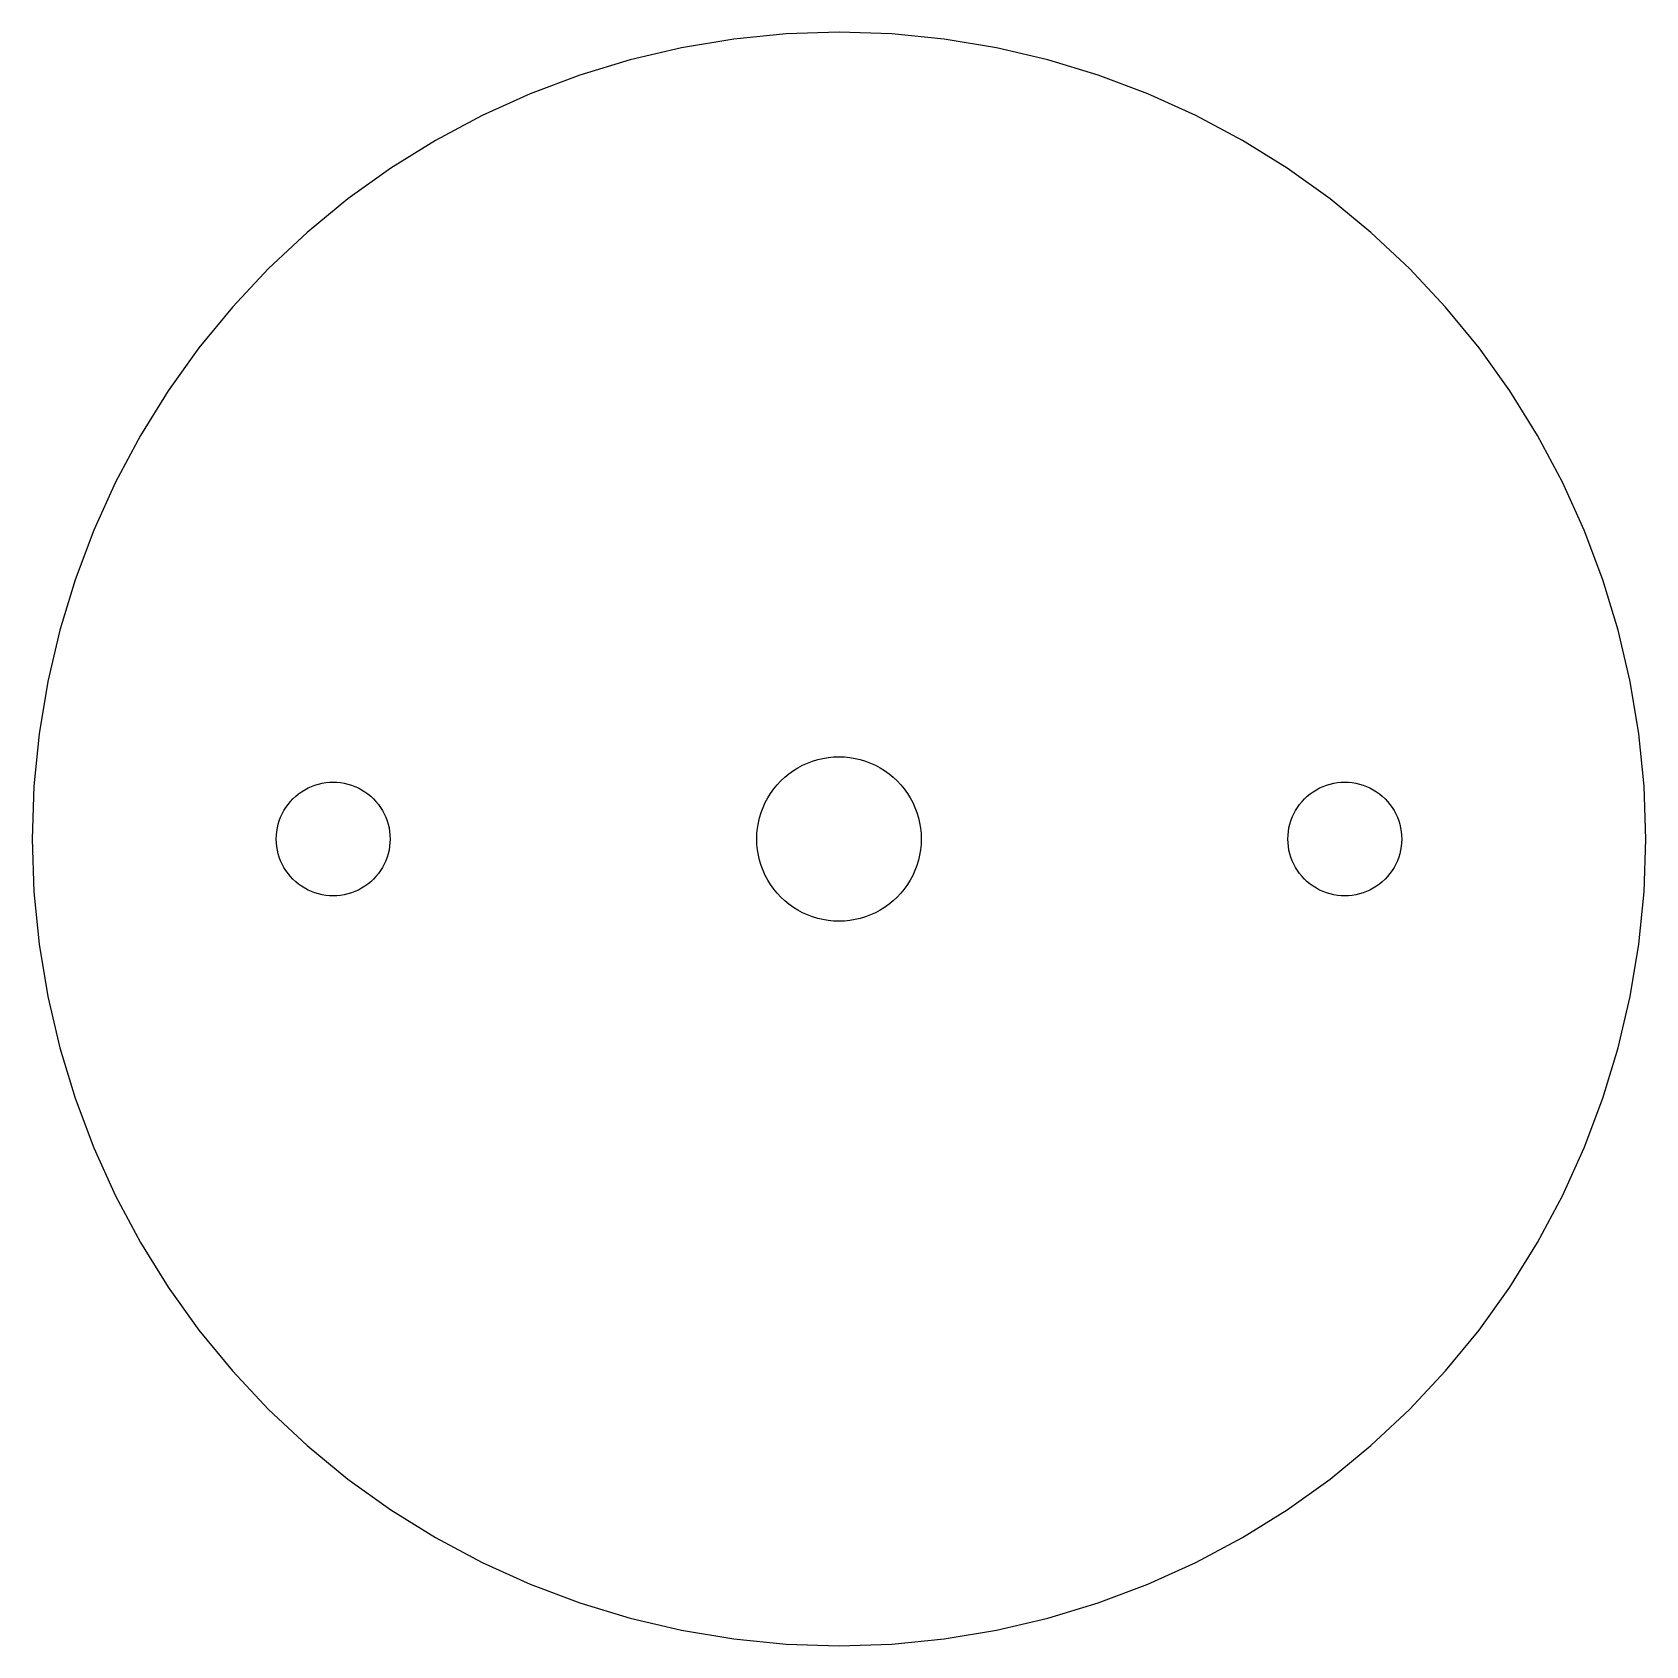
# Model space of a CAD drawing. Header units: metres. Extents: x -31.9 to 31.9, y -31.9 to 31.9.
import ezdxf

# ---------------------------------------------------------------- set-up
doc = ezdxf.new("R2010")
doc.units = ezdxf.units.M

msp = doc.modelspace()

# ---------------------------------------------------------------- linework, layer by layer
for p, q in [((0, 31.9), (-2.08635, 31.8317)), ((2.08635, 31.8317), (0, 31.9)), ((-6.22337, 31.287), (-8.25632, 30.813)), ((-4.16377, 31.6271), (-6.22337, 31.287)), ((-2.08635, 31.8317), (-4.16377, 31.6271)), ((4.16377, 31.6271), (2.08635, 31.8317)), ((6.22337, 31.287), (4.16377, 31.6271)), ((8.25632, 30.813), (6.22337, 31.287)), ((-8.25632, 30.813), (-10.2539, 30.2071)), ((10.2539, 30.2071), (8.25632, 30.813)), ((-10.2539, 30.2071), (-12.2076, 29.4718)), ((12.2076, 29.4718), (10.2539, 30.2071)), ((-12.2076, 29.4718), (-14.109, 28.6102)), ((14.109, 28.6102), (12.2076, 29.4718)), ((-14.109, 28.6102), (-15.95, 27.6262)), ((15.95, 27.6262), (14.109, 28.6102)), ((-15.95, 27.6262), (-17.7227, 26.5239)), ((17.7227, 26.5239), (15.95, 27.6262)), ((-17.7227, 26.5239), (-19.4195, 25.308)), ((19.4195, 25.308), (17.7227, 26.5239)), ((-19.4195, 25.308), (-21.0331, 23.9837)), ((21.0331, 23.9837), (19.4195, 25.308)), ((-21.0331, 23.9837), (-22.5567, 22.5567)), ((22.5567, 22.5567), (21.0331, 23.9837)), ((-22.5567, 22.5567), (-23.9837, 21.0331)), ((23.9837, 21.0331), (22.5567, 22.5567)), ((-23.9837, 21.0331), (-25.308, 19.4195)), ((25.308, 19.4195), (23.9837, 21.0331)), ((-25.308, 19.4195), (-26.5239, 17.7227)), ((26.5239, 17.7227), (25.308, 19.4195)), ((-26.5239, 17.7227), (-27.6262, 15.95)), ((27.6262, 15.95), (26.5239, 17.7227)), ((-27.6262, 15.95), (-28.6102, 14.109)), ((28.6102, 14.109), (27.6262, 15.95)), ((-28.6102, 14.109), (-29.4718, 12.2076)), ((29.4718, 12.2076), (28.6102, 14.109)), ((-29.4718, 12.2076), (-30.2071, 10.2539)), ((30.2071, 10.2539), (29.4718, 12.2076)), ((-30.2071, 10.2539), (-30.813, 8.25632)), ((30.813, 8.25632), (30.2071, 10.2539)), ((-30.813, 8.25632), (-31.287, 6.22337)), ((31.287, 6.22337), (30.813, 8.25632)), ((-31.287, 6.22337), (-31.6271, 4.16377)), ((31.6271, 4.16377), (31.287, 6.22337)), ((-31.6271, 4.16377), (-31.8317, 2.08635)), ((31.8317, 2.08635), (31.6271, 4.16377)), ((-0.634033, 3.18755), (-0.42421, 3.22218)), ((-0.42421, 3.22218), (-0.212555, 3.24303)), ((-0.212555, 3.24303), (0, 3.25)), ((0, 3.25), (0.212555, 3.24303)), ((0.212555, 3.24303), (0.42421, 3.22218)), ((0.42421, 3.22218), (0.634033, 3.18755)), ((-2.14287, 2.44347), (-1.97847, 2.57838)), ((-1.97847, 2.57838), (-1.8056, 2.70227)), ((-1.8056, 2.70227), (-1.625, 2.81458)), ((-1.625, 2.81458), (-1.43742, 2.91483)), ((-1.43742, 2.91483), (-1.24371, 3.00259)), ((-1.24371, 3.00259), (-1.04468, 3.07751)), ((-1.04468, 3.07751), (-0.841156, 3.13925)), ((-0.841156, 3.13925), (-0.634033, 3.18755)), ((0.634033, 3.18755), (0.841156, 3.13925)), ((0.841156, 3.13925), (1.04468, 3.07751)), ((1.04468, 3.07751), (1.24371, 3.00259)), ((1.24371, 3.00259), (1.43742, 2.91483)), ((1.43742, 2.91483), (1.625, 2.81458)), ((1.625, 2.81458), (1.8056, 2.70227)), ((1.8056, 2.70227), (1.97847, 2.57838)), ((1.97847, 2.57838), (2.14287, 2.44347)), ((-31.8317, 2.08635), (-31.9, 0)), ((-21.25, 1.8708), (-21.125, 1.94855)), ((-21.125, 1.94855), (-20.9951, 2.01796)), ((-20.9951, 2.01796), (-20.861, 2.07872)), ((-20.861, 2.07872), (-20.7232, 2.13058)), ((-20.7232, 2.13058), (-20.5823, 2.17332)), ((-20.5823, 2.17332), (-20.4389, 2.20676)), ((-20.4389, 2.20676), (-20.2937, 2.23074)), ((-20.2937, 2.23074), (-20.1472, 2.24518)), ((-20.1472, 2.24518), (-20, 2.25)), ((-20, 2.25), (-19.8528, 2.24518)), ((-19.8528, 2.24518), (-19.7063, 2.23074)), ((-19.7063, 2.23074), (-19.561, 2.20676)), ((-19.561, 2.20676), (-19.4176, 2.17332)), ((-19.4176, 2.17332), (-19.2767, 2.13058)), ((-19.2767, 2.13058), (-19.139, 2.07872)), ((-19.139, 2.07872), (-19.0048, 2.01796)), ((-19.0048, 2.01796), (-18.875, 1.94855)), ((-18.875, 1.94855), (-18.75, 1.8708)), ((-2.70227, 1.8056), (-2.57838, 1.97847)), ((-2.57838, 1.97847), (-2.44347, 2.14287)), ((-2.44347, 2.14287), (-2.2981, 2.2981)), ((-2.2981, 2.2981), (-2.14287, 2.44347)), ((2.14287, 2.44347), (2.2981, 2.2981)), ((2.2981, 2.2981), (2.44347, 2.14287)), ((2.44347, 2.14287), (2.57838, 1.97847)), ((2.57838, 1.97847), (2.70227, 1.8056)), ((18.75, 1.8708), (18.875, 1.94855)), ((18.875, 1.94855), (19.0048, 2.01796)), ((19.0048, 2.01796), (19.139, 2.07872)), ((19.139, 2.07872), (19.2767, 2.13058)), ((19.2767, 2.13058), (19.4176, 2.17332)), ((19.4176, 2.17332), (19.561, 2.20676)), ((19.561, 2.20676), (19.7063, 2.23074)), ((19.7063, 2.23074), (19.8528, 2.24518)), ((19.8528, 2.24518), (20, 2.25)), ((20, 2.25), (20.1472, 2.24518)), ((20.1472, 2.24518), (20.2937, 2.23074)), ((20.2937, 2.23074), (20.4389, 2.20676)), ((20.4389, 2.20676), (20.5823, 2.17332)), ((20.5823, 2.17332), (20.7232, 2.13058)), ((20.7232, 2.13058), (20.861, 2.07872)), ((20.861, 2.07872), (20.9951, 2.01796)), ((20.9951, 2.01796), (21.125, 1.94855)), ((21.125, 1.94855), (21.25, 1.8708)), ((31.9, 0), (31.8317, 2.08635)), ((-21.8708, 1.25003), (-21.785, 1.36971)), ((-21.785, 1.36971), (-21.6916, 1.48352)), ((-21.6916, 1.48352), (-21.591, 1.59099)), ((-21.591, 1.59099), (-21.4835, 1.69164)), ((-21.4835, 1.69164), (-21.3697, 1.78503)), ((-21.3697, 1.78503), (-21.25, 1.8708)), ((-18.75, 1.8708), (-18.6303, 1.78503)), ((-18.6303, 1.78503), (-18.5165, 1.69164)), ((-18.5165, 1.69164), (-18.409, 1.59099)), ((-18.409, 1.59099), (-18.3083, 1.48352)), ((-18.3083, 1.48352), (-18.215, 1.36971)), ((-18.215, 1.36971), (-18.1292, 1.25003)), ((-3.00259, 1.24371), (-2.91483, 1.43742)), ((-2.91483, 1.43742), (-2.81458, 1.625)), ((-2.81458, 1.625), (-2.70227, 1.8056)), ((2.70227, 1.8056), (2.81458, 1.625)), ((2.81458, 1.625), (2.91483, 1.43742)), ((2.91483, 1.43742), (3.00259, 1.24371)), ((18.1292, 1.25003), (18.215, 1.36971)), ((18.215, 1.36971), (18.3083, 1.48352)), ((18.3083, 1.48352), (18.409, 1.59099)), ((18.409, 1.59099), (18.5165, 1.69164)), ((18.5165, 1.69164), (18.6303, 1.78503)), ((18.6303, 1.78503), (18.75, 1.8708)), ((21.25, 1.8708), (21.3697, 1.78503)), ((21.3697, 1.78503), (21.4835, 1.69164)), ((21.4835, 1.69164), (21.591, 1.59099)), ((21.591, 1.59099), (21.6916, 1.48352)), ((21.6916, 1.48352), (21.785, 1.36971)), ((21.785, 1.36971), (21.8708, 1.25003)), ((-22.1733, 0.582336), (-22.1306, 0.723236)), ((-22.1306, 0.723236), (-22.0787, 0.861023)), ((-22.0787, 0.861023), (-22.018, 0.995148)), ((-22.018, 0.995148), (-21.9485, 1.125)), ((-21.9485, 1.125), (-21.8708, 1.25003)), ((-18.1292, 1.25003), (-18.0514, 1.125)), ((-18.0514, 1.125), (-17.982, 0.995148)), ((-17.982, 0.995148), (-17.9213, 0.861023)), ((-17.9213, 0.861023), (-17.8694, 0.723236)), ((-17.8694, 0.723236), (-17.8267, 0.582336)), ((-3.18755, 0.634033), (-3.13925, 0.841156)), ((-3.13925, 0.841156), (-3.07751, 1.04468)), ((-3.07751, 1.04468), (-3.00259, 1.24371)), ((3.00259, 1.24371), (3.07751, 1.04468)), ((3.07751, 1.04468), (3.13925, 0.841156)), ((3.13925, 0.841156), (3.18755, 0.634033)), ((17.8267, 0.582336), (17.8694, 0.723236)), ((17.8694, 0.723236), (17.9213, 0.861023)), ((17.9213, 0.861023), (17.982, 0.995148)), ((17.982, 0.995148), (18.0514, 1.125)), ((18.0514, 1.125), (18.1292, 1.25003)), ((21.8708, 1.25003), (21.9485, 1.125)), ((21.9485, 1.125), (22.018, 0.995148)), ((22.018, 0.995148), (22.0787, 0.861023)), ((22.0787, 0.861023), (22.1306, 0.723236)), ((22.1306, 0.723236), (22.1733, 0.582336)), ((-31.9, 0), (-31.8317, -2.08635)), ((-22.25, 0), (-22.2452, 0.147156)), ((-22.2452, -0.147156), (-22.25, 0)), ((-22.2452, 0.147156), (-22.2307, 0.293671)), ((-22.2307, 0.293671), (-22.2068, 0.43895)), ((-22.2068, 0.43895), (-22.1733, 0.582336)), ((-17.8267, 0.582336), (-17.7932, 0.43895)), ((-17.7932, 0.43895), (-17.7692, 0.293671)), ((-17.7692, 0.293671), (-17.7548, 0.147156)), ((-17.7548, 0.147156), (-17.75, 0)), ((-17.75, 0), (-17.7548, -0.147156)), ((-3.25, 0), (-3.24303, 0.212555)), ((-3.24303, -0.212555), (-3.25, 0)), ((-3.24303, 0.212555), (-3.22218, 0.42421)), ((-3.22218, 0.42421), (-3.18755, 0.634033)), ((3.18755, 0.634033), (3.22218, 0.42421)), ((3.22218, 0.42421), (3.24303, 0.212555)), ((3.24303, 0.212555), (3.25, 0)), ((3.25, 0), (3.24303, -0.212555)), ((17.75, 0), (17.7548, 0.147156)), ((17.7548, -0.147156), (17.75, 0)), ((17.7548, 0.147156), (17.7692, 0.293671)), ((17.7692, 0.293671), (17.7932, 0.43895)), ((17.7932, 0.43895), (17.8267, 0.582336)), ((22.1733, 0.582336), (22.2068, 0.43895)), ((22.2068, 0.43895), (22.2307, 0.293671)), ((22.2307, 0.293671), (22.2452, 0.147156)), ((22.2452, 0.147156), (22.25, 0)), ((22.25, 0), (22.2452, -0.147156)), ((31.8317, -2.08635), (31.9, 0)), ((-22.2307, -0.293671), (-22.2452, -0.147156)), ((-22.2068, -0.43895), (-22.2307, -0.293671)), ((-22.1733, -0.582336), (-22.2068, -0.43895)), ((-22.1306, -0.723236), (-22.1733, -0.582336)), ((-17.8267, -0.582336), (-17.8694, -0.723236)), ((-17.7932, -0.43895), (-17.8267, -0.582336)), ((-17.7692, -0.293671), (-17.7932, -0.43895)), ((-17.7548, -0.147156), (-17.7692, -0.293671)), ((-3.22218, -0.42421), (-3.24303, -0.212555)), ((-3.18755, -0.634033), (-3.22218, -0.42421)), ((-3.13925, -0.841156), (-3.18755, -0.634033)), ((3.18755, -0.634033), (3.13925, -0.841156)), ((3.22218, -0.42421), (3.18755, -0.634033)), ((3.24303, -0.212555), (3.22218, -0.42421)), ((17.7692, -0.293671), (17.7548, -0.147156)), ((17.7932, -0.43895), (17.7692, -0.293671)), ((17.8267, -0.582336), (17.7932, -0.43895)), ((17.8694, -0.723236), (17.8267, -0.582336)), ((22.1733, -0.582336), (22.1306, -0.723236)), ((22.2068, -0.43895), (22.1733, -0.582336)), ((22.2307, -0.293671), (22.2068, -0.43895)), ((22.2452, -0.147156), (22.2307, -0.293671)), ((-22.0787, -0.861023), (-22.1306, -0.723236)), ((-22.018, -0.995148), (-22.0787, -0.861023)), ((-21.9485, -1.125), (-22.018, -0.995148)), ((-21.8708, -1.25003), (-21.9485, -1.125)), ((-21.785, -1.36971), (-21.8708, -1.25003)), ((-18.1292, -1.25003), (-18.215, -1.36971)), ((-18.0514, -1.125), (-18.1292, -1.25003)), ((-17.982, -0.995148), (-18.0514, -1.125)), ((-17.9213, -0.861023), (-17.982, -0.995148)), ((-17.8694, -0.723236), (-17.9213, -0.861023)), ((-3.07751, -1.04468), (-3.13925, -0.841156)), ((-3.00259, -1.24371), (-3.07751, -1.04468)), ((-2.91483, -1.43742), (-3.00259, -1.24371)), ((3.00259, -1.24371), (2.91483, -1.43742)), ((3.07751, -1.04468), (3.00259, -1.24371)), ((3.13925, -0.841156), (3.07751, -1.04468)), ((17.9213, -0.861023), (17.8694, -0.723236)), ((17.982, -0.995148), (17.9213, -0.861023)), ((18.0514, -1.125), (17.982, -0.995148)), ((18.1292, -1.25003), (18.0514, -1.125)), ((18.215, -1.36971), (18.1292, -1.25003)), ((21.8708, -1.25003), (21.785, -1.36971)), ((21.9485, -1.125), (21.8708, -1.25003)), ((22.018, -0.995148), (21.9485, -1.125)), ((22.0787, -0.861023), (22.018, -0.995148)), ((22.1306, -0.723236), (22.0787, -0.861023)), ((-21.6916, -1.48352), (-21.785, -1.36971)), ((-21.591, -1.59099), (-21.6916, -1.48352)), ((-21.4835, -1.69164), (-21.591, -1.59099)), ((-21.3697, -1.78503), (-21.4835, -1.69164)), ((-21.25, -1.8708), (-21.3697, -1.78503)), ((-21.125, -1.94855), (-21.25, -1.8708)), ((-18.75, -1.8708), (-18.875, -1.94855)), ((-18.6303, -1.78503), (-18.75, -1.8708)), ((-18.5165, -1.69164), (-18.6303, -1.78503)), ((-18.409, -1.59099), (-18.5165, -1.69164)), ((-18.3083, -1.48352), (-18.409, -1.59099)), ((-18.215, -1.36971), (-18.3083, -1.48352)), ((-2.81458, -1.625), (-2.91483, -1.43742)), ((-2.70227, -1.8056), (-2.81458, -1.625)), ((-2.57838, -1.97847), (-2.70227, -1.8056)), ((2.70227, -1.8056), (2.57838, -1.97847)), ((2.81458, -1.625), (2.70227, -1.8056)), ((2.91483, -1.43742), (2.81458, -1.625)), ((18.3083, -1.48352), (18.215, -1.36971)), ((18.409, -1.59099), (18.3083, -1.48352)), ((18.5165, -1.69164), (18.409, -1.59099)), ((18.6303, -1.78503), (18.5165, -1.69164)), ((18.75, -1.8708), (18.6303, -1.78503)), ((18.875, -1.94855), (18.75, -1.8708)), ((21.25, -1.8708), (21.125, -1.94855)), ((21.3697, -1.78503), (21.25, -1.8708)), ((21.4835, -1.69164), (21.3697, -1.78503)), ((21.591, -1.59099), (21.4835, -1.69164)), ((21.6916, -1.48352), (21.591, -1.59099)), ((21.785, -1.36971), (21.6916, -1.48352)), ((-31.8317, -2.08635), (-31.6271, -4.16377)), ((-20.9951, -2.01796), (-21.125, -1.94855)), ((-20.861, -2.07872), (-20.9951, -2.01796)), ((-20.7232, -2.13058), (-20.861, -2.07872)), ((-20.5823, -2.17332), (-20.7232, -2.13058)), ((-20.4389, -2.20676), (-20.5823, -2.17332)), ((-20.2937, -2.23074), (-20.4389, -2.20676)), ((-20.1472, -2.24518), (-20.2937, -2.23074)), ((-20, -2.25), (-20.1472, -2.24518)), ((-19.8528, -2.24518), (-20, -2.25)), ((-19.7063, -2.23074), (-19.8528, -2.24518)), ((-19.561, -2.20676), (-19.7063, -2.23074)), ((-19.4176, -2.17332), (-19.561, -2.20676)), ((-19.2767, -2.13058), (-19.4176, -2.17332)), ((-19.139, -2.07872), (-19.2767, -2.13058)), ((-19.0048, -2.01796), (-19.139, -2.07872)), ((-18.875, -1.94855), (-19.0048, -2.01796)), ((-2.44347, -2.14287), (-2.57838, -1.97847)), ((-2.2981, -2.2981), (-2.44347, -2.14287)), ((-2.14287, -2.44347), (-2.2981, -2.2981)), ((-1.97847, -2.57838), (-2.14287, -2.44347)), ((2.14287, -2.44347), (1.97847, -2.57838)), ((2.2981, -2.2981), (2.14287, -2.44347)), ((2.44347, -2.14287), (2.2981, -2.2981)), ((2.57838, -1.97847), (2.44347, -2.14287)), ((19.0048, -2.01796), (18.875, -1.94855)), ((19.139, -2.07872), (19.0048, -2.01796)), ((19.2767, -2.13058), (19.139, -2.07872)), ((19.4176, -2.17332), (19.2767, -2.13058)), ((19.561, -2.20676), (19.4176, -2.17332)), ((19.7063, -2.23074), (19.561, -2.20676)), ((19.8528, -2.24518), (19.7063, -2.23074)), ((20, -2.25), (19.8528, -2.24518)), ((20.1472, -2.24518), (20, -2.25)), ((20.2937, -2.23074), (20.1472, -2.24518)), ((20.4389, -2.20676), (20.2937, -2.23074)), ((20.5823, -2.17332), (20.4389, -2.20676)), ((20.7232, -2.13058), (20.5823, -2.17332)), ((20.861, -2.07872), (20.7232, -2.13058)), ((20.9951, -2.01796), (20.861, -2.07872)), ((21.125, -1.94855), (20.9951, -2.01796)), ((31.6271, -4.16377), (31.8317, -2.08635)), ((-1.8056, -2.70227), (-1.97847, -2.57838)), ((-1.625, -2.81458), (-1.8056, -2.70227)), ((-1.43742, -2.91483), (-1.625, -2.81458)), ((-1.24371, -3.00259), (-1.43742, -2.91483)), ((-1.04468, -3.07751), (-1.24371, -3.00259)), ((-0.841156, -3.13925), (-1.04468, -3.07751)), ((-0.634033, -3.18755), (-0.841156, -3.13925)), ((-0.42421, -3.22218), (-0.634033, -3.18755)), ((0.634033, -3.18755), (0.42421, -3.22218)), ((0.841156, -3.13925), (0.634033, -3.18755)), ((1.04468, -3.07751), (0.841156, -3.13925)), ((1.24371, -3.00259), (1.04468, -3.07751)), ((1.43742, -2.91483), (1.24371, -3.00259)), ((1.625, -2.81458), (1.43742, -2.91483)), ((1.8056, -2.70227), (1.625, -2.81458)), ((1.97847, -2.57838), (1.8056, -2.70227)), ((-0.212555, -3.24303), (-0.42421, -3.22218)), ((0, -3.25), (-0.212555, -3.24303)), ((0.212555, -3.24303), (0, -3.25)), ((0.42421, -3.22218), (0.212555, -3.24303)), ((-31.6271, -4.16377), (-31.287, -6.22337)), ((31.287, -6.22337), (31.6271, -4.16377)), ((-31.287, -6.22337), (-30.813, -8.25632)), ((30.813, -8.25632), (31.287, -6.22337)), ((-30.813, -8.25632), (-30.2071, -10.2539)), ((30.2071, -10.2539), (30.813, -8.25632)), ((-30.2071, -10.2539), (-29.4718, -12.2076)), ((29.4718, -12.2076), (30.2071, -10.2539)), ((-29.4718, -12.2076), (-28.6102, -14.109)), ((28.6102, -14.109), (29.4718, -12.2076)), ((-28.6102, -14.109), (-27.6262, -15.95)), ((27.6262, -15.95), (28.6102, -14.109)), ((-27.6262, -15.95), (-26.5239, -17.7227)), ((26.5239, -17.7227), (27.6262, -15.95)), ((-26.5239, -17.7227), (-25.308, -19.4195)), ((25.308, -19.4195), (26.5239, -17.7227)), ((-25.308, -19.4195), (-23.9837, -21.0331)), ((23.9837, -21.0331), (25.308, -19.4195)), ((-23.9837, -21.0331), (-22.5567, -22.5567)), ((22.5567, -22.5567), (23.9837, -21.0331)), ((-22.5567, -22.5567), (-21.0331, -23.9837)), ((21.0331, -23.9837), (22.5567, -22.5567)), ((-21.0331, -23.9837), (-19.4195, -25.308)), ((19.4195, -25.308), (21.0331, -23.9837)), ((-19.4195, -25.308), (-17.7227, -26.5239)), ((17.7227, -26.5239), (19.4195, -25.308)), ((-17.7227, -26.5239), (-15.95, -27.6262)), ((15.95, -27.6262), (17.7227, -26.5239)), ((-15.95, -27.6262), (-14.109, -28.6102)), ((14.109, -28.6102), (15.95, -27.6262)), ((-14.109, -28.6102), (-12.2076, -29.4718)), ((12.2076, -29.4718), (14.109, -28.6102)), ((-12.2076, -29.4718), (-10.2539, -30.2071)), ((10.2539, -30.2071), (12.2076, -29.4718)), ((-10.2539, -30.2071), (-8.25632, -30.813)), ((8.25632, -30.813), (10.2539, -30.2071)), ((-8.25632, -30.813), (-6.22337, -31.287)), ((6.22337, -31.287), (8.25632, -30.813)), ((-6.22337, -31.287), (-4.16377, -31.6271)), ((-4.16377, -31.6271), (-2.08635, -31.8317)), ((-2.08635, -31.8317), (0, -31.9)), ((0, -31.9), (2.08635, -31.8317)), ((2.08635, -31.8317), (4.16377, -31.6271)), ((4.16377, -31.6271), (6.22337, -31.287))]:
    msp.add_line(p, q)

doc.saveas('drawing.dxf')
